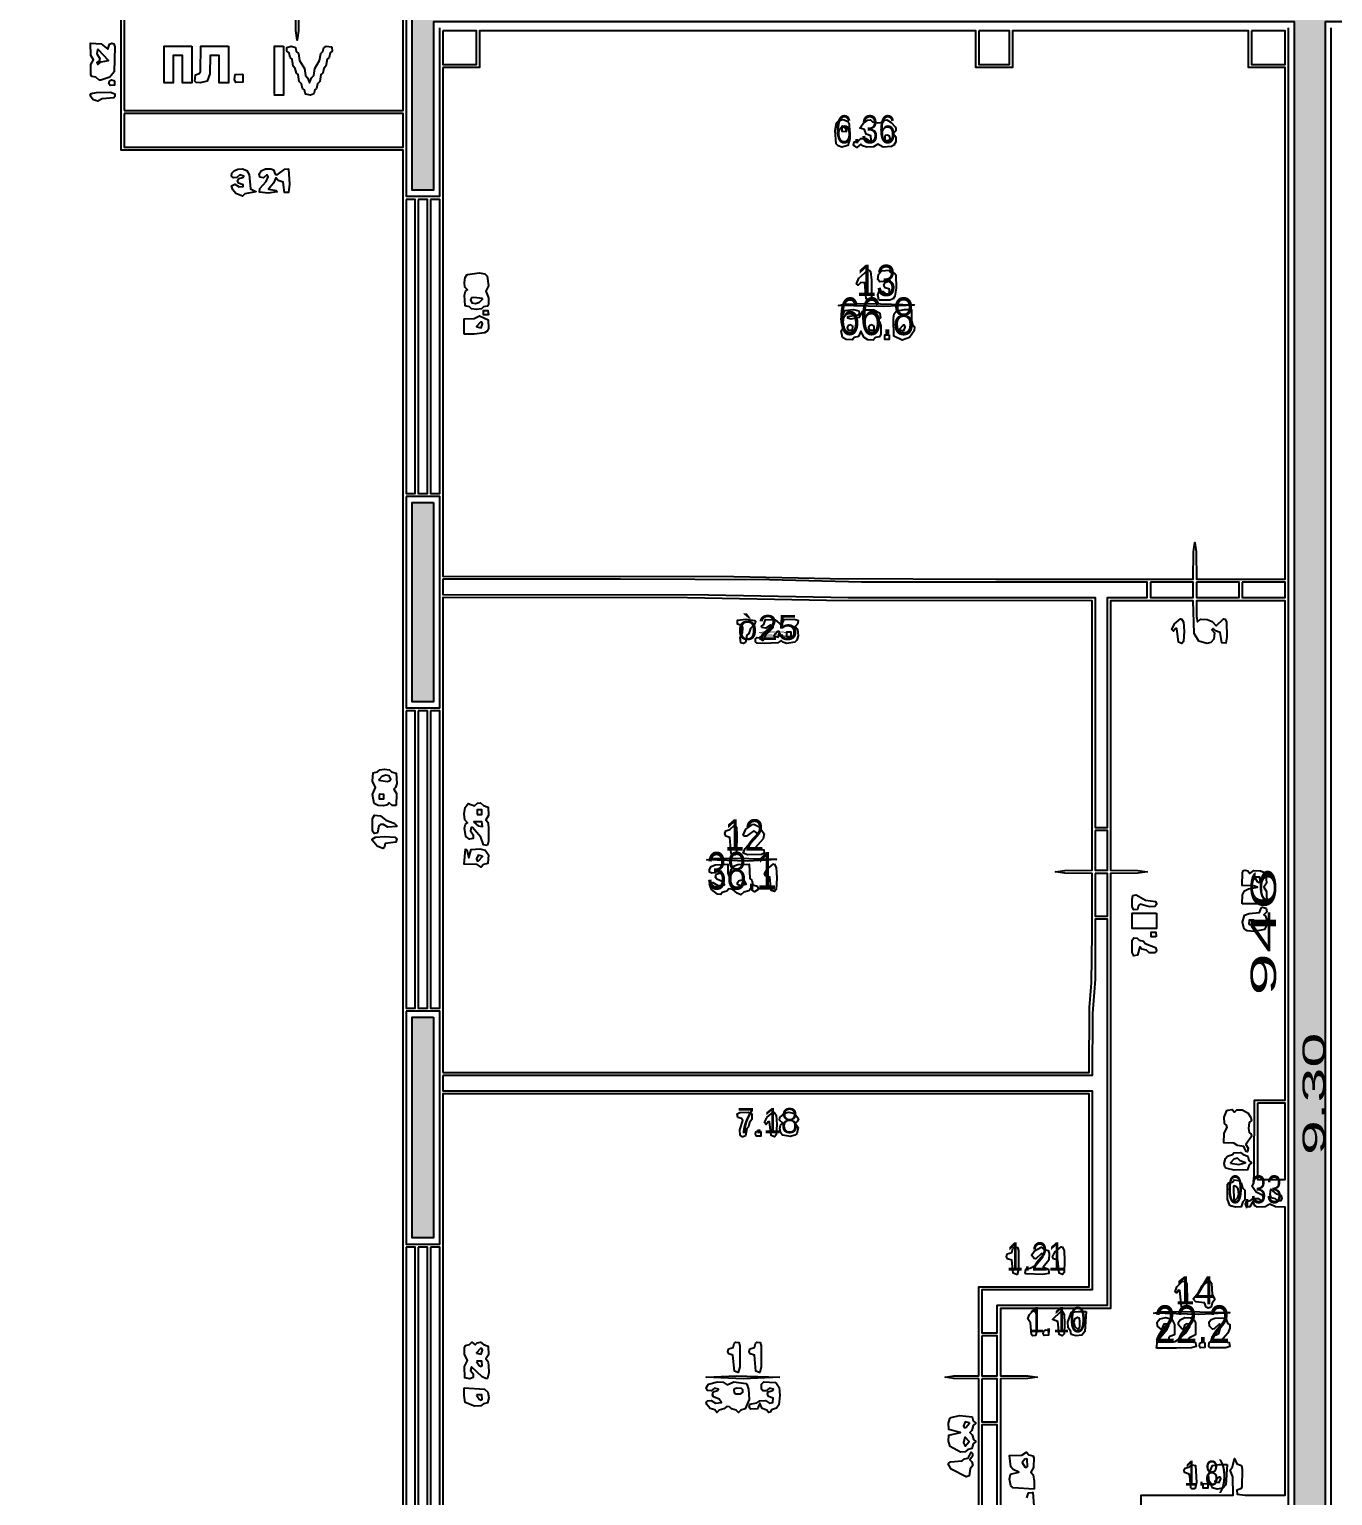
# Model space of a CAD drawing. Header units: millimetres. Extents: x 0 to 150324, y -100295 to 111760.
# Drawn here: x 21607 to 36017, y 60345 to 76556 of the extents above; entities that cross this region are included whole.
import ezdxf
from ezdxf.enums import TextEntityAlignment as Align

# ---------------------------------------------------------------- set-up
doc = ezdxf.new("R2010")
doc.units = ezdxf.units.MM
for name, color, linetype in [('A-PLAN-GRAPHICS', 7, 'Continuous'), ('A-RASTER-UNDERLAY', 8, 'Continuous'), ('A-TEXT-OCR', 3, 'Continuous'), ('A-WALLS-FILL', 9, 'Continuous'), ('A-WALLS-OUTLINE', 8, 'Continuous')]:
    doc.layers.add(name, color=color, linetype=linetype)
picture_1 = doc.add_image_def('image1.png', size_in_pixel=(2463, 3095))

msp = doc.modelspace()

# ---------------------------------------------------------------- hatches: boundary and pattern name
at = {"layer": 'A-WALLS-FILL'}
h = msp.add_hatch(color=9, dxfattribs=at)
h.paths.add_polyline_path([(50190, 13445), (50190, 13073), (49953, 13073), (49953, 13445), (50072, 13445)])
h.paths.add_polyline_path([(25840, 21302), (25840, 18220), (25603, 18220), (25603, 21302), (25722, 21302)])
h.paths.add_polyline_path([(64042, 21844), (64042, 18288), (63839, 18288), (63839, 21844), (63940, 21844)])
h.paths.add_polyline_path([(35391, 21370), (31801, 21370), (31801, 21878), (31936, 21878), (31936, 21505), (35221, 21505), (35221, 21810), (35391, 21810), (35391, 21590)])
h.paths.add_polyline_path([(57810, 21370), (54153, 21370), (54153, 21912), (54390, 21912), (54390, 21505), (57641, 21505), (57641, 21912), (57810, 21912), (57810, 21641)])
h.paths.add_polyline_path([(25840, 24181), (25840, 22487), (25603, 22487), (25603, 24181), (25722, 24181)])
h.paths.add_polyline_path([(64042, 24181), (64042, 22792), (63839, 22792), (63839, 24181), (63940, 24181)])
h.paths.add_polyline_path([(63771, 26077), (63771, 24350), (57810, 24350), (57810, 23165), (57676, 23168), (57569, 23196), (57269, 23199), (57269, 27805), (54390, 27805), (54390, 23199), (54153, 23199), (54153, 28042), (57269, 28042), (57269, 30717), (57506, 30717), (57506, 24486), (57878, 24486), (57878, 24587), (63534, 24587), (63534, 26077), (63652, 26077)])
h.paths.add_polyline_path([(25840, 26619), (26077, 26619), (26077, 24587), (31936, 24587), (31936, 23300), (31801, 23300), (31801, 24350), (25840, 24350), (25840, 25485)])
h.paths.add_polyline_path([(35323, 27838), (35323, 23300), (35086, 23300), (35086, 27601), (32241, 27601), (32241, 23300), (32139, 23300), (32139, 27838), (33731, 27838)])
h.paths.add_polyline_path([(41656, 24892), (41656, 25739), (41980, 25733), (42032, 25720), (42048, 25694), (42062, 24892), (41859, 24892)])
h.paths.add_polyline_path([(48091, 25739), (48091, 24892), (47650, 24892), (47650, 25739), (47871, 25739)])
h.paths.add_polyline_path([(36949, 25502), (36949, 25129), (35865, 25129), (35865, 25502), (36407, 25502)])
h.paths.add_polyline_path([(52900, 25129), (52900, 25502), (53786, 25499), (53959, 25477), (53980, 25403), (53983, 25129), (53442, 25129)])
h.paths.add_polyline_path([(26077, 34375), (26077, 29498), (25840, 29498), (25840, 34375), (25959, 34375)])
h.paths.add_polyline_path([(63771, 31056), (63771, 29769), (63534, 29769), (63534, 31056), (63652, 31056)])
h.paths.add_polyline_path([(32106, 30954), (32106, 30615), (26247, 30615), (26247, 30954), (29176, 30954)])
h.paths.add_polyline_path([(37050, 30954), (37050, 30615), (35797, 30615), (35797, 30954), (36424, 30954)])
h.paths.add_polyline_path([(53746, 31056), (53746, 30683), (52561, 30683), (52561, 31056), (53154, 31056)])
h.paths.add_polyline_path([(26077, 37490), (26077, 35560), (25840, 35560), (25840, 37490), (25959, 37490)])
h.paths.add_polyline_path([(63771, 37626), (63771, 36034), (63534, 36034), (63534, 37626), (63652, 37626)])
h.paths.add_polyline_path([(37016, 37050), (37016, 36678), (35865, 36678), (35865, 37050), (36441, 37050)])
h.paths.add_polyline_path([(53746, 37050), (53746, 36678), (52561, 36678), (52561, 37050), (53154, 37050)])
h.paths.add_polyline_path([(26077, 43451), (26077, 42469), (25840, 42469), (25840, 43451), (25959, 43451)])
h.paths.add_polyline_path([(63771, 43857), (63771, 42604), (63534, 42604), (63534, 43857), (63652, 43857)])
h.paths.add_polyline_path([(37016, 43011), (37016, 42672), (35865, 42672), (35865, 43011), (36441, 43011)])
h.paths.add_polyline_path([(53746, 43011), (53746, 42672), (52595, 42672), (52595, 43011), (53171, 43011)])
h.paths.add_polyline_path([(26077, 49750), (26077, 48429), (25840, 48429), (25840, 49750), (25959, 49750)])
h.paths.add_polyline_path([(37016, 49005), (37016, 48633), (35865, 48633), (35865, 49005), (36441, 49005)])
h.paths.add_polyline_path([(53746, 49005), (53746, 48633), (52595, 48633), (52595, 49005), (53171, 49005)])
h.paths.add_polyline_path([(63771, 51376), (63771, 48836), (63534, 48836), (63534, 51376), (63652, 51376)])
h.paths.add_polyline_path([(32410, 49141), (32410, 48937), (26247, 48937), (26247, 49141), (29329, 49141)])
h.paths.add_polyline_path([(26077, 52697), (26077, 51681), (25840, 51681), (25840, 52697), (25959, 52697)])
h.paths.add_polyline_path([(63534, 52764), (63537, 54342), (63545, 54655), (63566, 54816), (63568, 55169), (64956, 55169), (64956, 54932), (63771, 54932), (63771, 52764), (63652, 52764)])
h.paths.add_polyline_path([(41995, 54559), (41995, 53713), (41656, 53713), (41656, 54559), (41825, 54559)])
h.paths.add_polyline_path([(48023, 54559), (48023, 53713), (47650, 53713), (47650, 54559), (47837, 54559)])
h.paths.add_polyline_path([(37016, 54221), (35865, 54221), (35873, 54530), (35889, 54569), (35936, 54583), (37016, 54593), (37016, 54407)])
h.paths.add_polyline_path([(53746, 54593), (53746, 54221), (52595, 54221), (52595, 54593), (53171, 54593)])
h.paths.add_polyline_path([(25265, 55169), (26077, 55169), (26077, 54627), (25840, 54627), (25840, 54932), (25265, 54932), (25265, 55050)])
h.paths.add_polyline_path([(22860, 54932), (22860, 58894), (25840, 58894), (25840, 59707), (26077, 59707), (26077, 58657), (23097, 58657), (23097, 55169), (24113, 55169), (24113, 54932), (23487, 54932)])
h.paths.add_polyline_path([(63737, 59944), (63974, 59944), (63974, 58860), (66988, 58860), (66988, 54932), (66142, 54932), (66142, 55135), (66751, 55135), (66751, 58623), (63737, 58623), (63737, 59284)])
h.paths.add_polyline_path([(29159, 55440), (29159, 55338), (26247, 55338), (26247, 55440), (27703, 55440)])
h.paths.add_polyline_path([(35425, 55440), (35425, 55338), (29701, 55338), (29701, 55440), (32563, 55440)])
h.paths.add_polyline_path([(35933, 56422), (35933, 55338), (35594, 55338), (35594, 56422), (35763, 56422)])
h.paths.add_polyline_path([(35933, 57878), (35594, 57878), (35594, 76640), (26077, 76640), (26077, 74778), (25840, 74778), (25840, 76945), (25129, 76945), (25129, 77182), (26247, 77182), (26247, 76877), (35729, 76877), (35729, 76979), (35933, 76979), (35933, 76877), (40505, 76877), (40505, 76640), (35933, 76640), (35933, 67259)])
h.paths.add_polyline_path([(68512, 66853), (68851, 66853), (68851, 58454), (71696, 58454), (71696, 58318), (68851, 58318), (68851, 57980), (68758, 57988), (68749, 58081), (68512, 58081), (68512, 62467)])
h.paths.add_polyline_path([(54356, 58014), (54119, 58014), (54116, 58583), (54107, 58646), (54076, 58666), (54063, 58902), (54051, 76606), (50758, 76608), (48903, 76638), (45381, 76640), (45381, 76877), (49014, 76875), (51084, 76845), (54966, 76843), (54966, 76606), (54356, 76606), (54356, 64855), (54153, 64855), (54153, 64381), (54356, 64381), (54356, 58454), (54830, 58454), (54830, 58318), (54356, 58318), (54356, 58166)])
h.paths.add_polyline_path([(60079, 58454), (60079, 58318), (56015, 58318), (56015, 58454), (58047, 58454)])
h.paths.add_polyline_path([(63771, 58454), (63771, 58318), (60655, 58318), (60655, 58454), (62213, 58454)])
h.paths.add_polyline_path([(32512, 58488), (32512, 58386), (26247, 58386), (26247, 58488), (29379, 58488)])
h.paths.add_polyline_path([(35425, 58488), (35425, 58386), (33562, 58386), (33562, 58488), (34493, 58488)])
h.paths.add_polyline_path([(26077, 65634), (26077, 63195), (25840, 63195), (25840, 65634), (25959, 65634)])
h.paths.add_polyline_path([(63974, 64855), (63974, 63432), (63737, 63432), (63737, 64855), (63856, 64855)])
h.paths.add_polyline_path([(45381, 65871), (45381, 65634), (42672, 65634), (42672, 65871), (44027, 65871)])
h.paths.add_polyline_path([(63974, 66480), (63974, 65938), (63737, 65938), (63737, 66480), (63856, 66480)])
h.paths.add_polyline_path([(71188, 76437), (71188, 66074), (71086, 66074), (71086, 76437), (71137, 76437)])
h.paths.add_polyline_path([(26077, 71323), (26077, 69122), (25840, 69122), (25840, 71323), (25959, 71323)])
h.paths.add_polyline_path([(63974, 71730), (63974, 69935), (63737, 69935), (63737, 71730), (63856, 71730)])
h.paths.add_polyline_path([(56151, 76843), (63974, 76843), (63974, 75218), (63737, 75218), (63737, 76606), (56151, 76606), (56151, 76725)])
h.paths.add_polyline_path([(42266, 76132), (42266, 76471), (42425, 76468), (42467, 76454), (42490, 76422), (42503, 76132), (42384, 76132)])
h.paths.add_polyline_path([(47549, 76471), (47549, 76132), (47312, 76132), (47312, 76471), (47430, 76471)])
h.paths.add_polyline_path([(74337, 76843), (74337, 76606), (70477, 76606), (70477, 76843), (72407, 76843)])
h.paths.add_polyline_path([(41758, 86631), (41995, 86631), (41995, 76877), (44196, 76877), (44196, 76640), (41656, 76640), (41656, 76877), (41758, 76877), (41758, 81754)])
h.paths.add_polyline_path([(22725, 79417), (22962, 79417), (22962, 77182), (23978, 77182), (23978, 76945), (22725, 76945), (22725, 78181)])
h.paths.add_polyline_path([(23470, 78334), (23470, 78097), (23131, 78097), (23131, 78334), (23300, 78334)])
h.paths.add_polyline_path([(41588, 78334), (41588, 78097), (41283, 78097), (41283, 78334), (41436, 78334)])
h.paths.add_polyline_path([(22725, 81585), (22725, 91000), (24282, 91000), (24282, 90763), (22962, 90763), (22962, 81585), (22843, 81585)])
h.paths.add_polyline_path([(51545, 84836), (51545, 81957), (51308, 81957), (51308, 84836), (51427, 84836)])
h.paths.add_polyline_path([(19643, 84159), (19643, 82431), (19507, 82431), (19507, 84159), (19575, 84159)])
h.paths.add_polyline_path([(23436, 84497), (23436, 84260), (23131, 84260), (23131, 84497), (23283, 84497)])
h.paths.add_polyline_path([(41588, 84497), (41588, 84260), (41283, 84260), (41283, 84497), (41436, 84497)])
h.paths.add_polyline_path([(51139, 84497), (51139, 84260), (50834, 84260), (50834, 84497), (50986, 84497)])
h.paths.add_polyline_path([(35120, 91000), (41995, 91000), (41995, 88629), (41758, 88629), (41758, 90763), (35120, 90763), (35120, 90881)])
h.paths.add_polyline_path([(23470, 90593), (23470, 90289), (23131, 90289), (23131, 90593), (23300, 90593)])
h.paths.add_polyline_path([(29464, 90593), (29464, 90289), (29227, 90289), (29227, 90593), (29345, 90593)])
h.paths.add_polyline_path([(35458, 90593), (35458, 90289), (35255, 90289), (35255, 90593), (35357, 90593)])
h.paths.add_polyline_path([(38473, 90593), (38473, 90289), (38235, 90289), (38235, 90593), (38354, 90593)])
h.paths.add_polyline_path([(41588, 90593), (41588, 90289), (41250, 90289), (41250, 90593), (41419, 90593)])
h.paths.add_polyline_path([(19643, 91000), (19643, 90763), (15917, 90763), (15917, 91000), (17780, 91000)])
h.paths.add_polyline_path([(29566, 91000), (29566, 90763), (26247, 90763), (26247, 91000), (27906, 91000)])
h.paths.add_polyline_path([(33155, 91000), (33155, 90763), (31530, 90763), (31530, 91000), (32343, 91000)])
h.paths.add_polyline_path([(37863, 99941), (37863, 99703), (34578, 99703), (34578, 99941), (36220, 99941)])

# ---------------------------------------------------------------- linework, layer by layer
at = {"layer": 'A-PLAN-GRAPHICS'}
for points in [[(25739, 35831), (25739, 48802), (22758, 48802), (22758, 58996), (25739, 58996), (25739, 75218), (22623, 75218), (22623, 80501)], [(25773, 76877), (25773, 74710), (26145, 74710), (26145, 76573)], [(35526, 76573), (35526, 57810), (35763, 57810), (36000, 57810), (36000, 76573)], [(33901, 58589), (33901, 60350), (34917, 60350), (34912, 60554), (34883, 60627), (34910, 60665), (34933, 60757), (34959, 60698), (35010, 60677), (35017, 60638), (35013, 60439), (35000, 60420), (34956, 60406), (34960, 60363), (35048, 60352), (35492, 60350), (35492, 63534), (35385, 63537), (35323, 63568), (35269, 63539), (35182, 63536), (35158, 63548), (35137, 63602), (35103, 63537), (35064, 63539), (35052, 63568), (35064, 63596), (35110, 63607), (35137, 63632), (35193, 63630), (35235, 63602), (35254, 63626), (35245, 63663), (35172, 63701), (35128, 63762), (35144, 63805), (35151, 63925), (35154, 64719), (35492, 64719), (35492, 70239), (34510, 70239), (34512, 70065), (34524, 70004), (34557, 70034), (34630, 70033), (34686, 70010), (34730, 69963), (34809, 70039), (34830, 70034), (34842, 70002), (34848, 69839), (34836, 69771), (34791, 69773), (34775, 69888), (34723, 69907), (34696, 69933), (34681, 69918), (34710, 69882), (34704, 69812), (34671, 69776), (34627, 69765), (34539, 69790), (34487, 69875), (34476, 70239), (33562, 70239), (33562, 67259), (33864, 67257), (33968, 67242), (33864, 67227), (33562, 67225), (33562, 62416), (32343, 62416), (32343, 61671), (32645, 61669), (32749, 61654), (32645, 61639), (32343, 61637), (32343, 60113)], [(32634, 60323), (32656, 60376), (32697, 60382), (32702, 60379), (32714, 60232)]]:
    msp.add_lwpolyline(points, dxfattribs=at)
for points in [[(22657, 75658), (25739, 75658), (25739, 76843), (24587, 76843), (24585, 76542), (24570, 76437), (24555, 76542), (24553, 76843), (22657, 76843), (22657, 76251)], [(26179, 76132), (26179, 70510), (29395, 70508), (30460, 70483), (32292, 70477), (34476, 70477), (34478, 70778), (34493, 70883), (34508, 70778), (34510, 70477), (35492, 70477), (35492, 76132), (35086, 76132), (35086, 76539), (32478, 76539), (32478, 76132), (32072, 76132), (32072, 76539), (26585, 76539), (26585, 76132), (26382, 76132)], [(26179, 76539), (26179, 76166), (26551, 76166), (26551, 76539), (26365, 76539)], [(32106, 76539), (32106, 76166), (32444, 76166), (32444, 76539), (32275, 76539)], [(35120, 76539), (35120, 76166), (35492, 76166), (35492, 76539), (35306, 76539)], [(22379, 75995), (22342, 76026), (22298, 76035), (22288, 76054), (22288, 76167), (22318, 76217), (22288, 76267), (22284, 76403), (22403, 76395), (22474, 76335), (22493, 76391), (22521, 76403), (22543, 76397), (22552, 76363), (22545, 76084), (22499, 76026), (22397, 75995)], [(23402, 76369), (23402, 75963), (23300, 75963), (23300, 76268), (23199, 76268), (23199, 75963), (23097, 75963), (23097, 76369), (23249, 76369)], [(23808, 76369), (23808, 75963), (23707, 75963), (23707, 76268), (23605, 76268), (23602, 76064), (23574, 75982), (23496, 75963), (23451, 75967), (23438, 75982), (23443, 76054), (23485, 76067), (23498, 76088), (23503, 76369), (23656, 76369)], [(24418, 76369), (24418, 75827), (24316, 75827), (24316, 76369), (24367, 76369)], [(24953, 76359), (24956, 76315), (24933, 76295), (24921, 76244), (24899, 76224), (24887, 76147), (24863, 76122), (24851, 76071), (24831, 76055), (24819, 75978), (24795, 75953), (24783, 75902), (24762, 75885), (24753, 75842), (24717, 75828), (24661, 75838), (24650, 75885), (24628, 75902), (24616, 75953), (24592, 75978), (24580, 76055), (24560, 76071), (24548, 76122), (24524, 76147), (24513, 76224), (24491, 76244), (24479, 76295), (24455, 76315), (24455, 76354), (24503, 76369), (24550, 76354), (24558, 76312), (24582, 76287), (24594, 76210), (24648, 76122), (24660, 76046), (24684, 76021), (24706, 75963), (24728, 76021), (24752, 76046), (24763, 76122), (24817, 76210), (24829, 76287), (24853, 76312), (24862, 76354), (24888, 76368), (24949, 76362)], [(22362, 76333), (22354, 76286), (22386, 76234), (22379, 76207), (22353, 76188), (22366, 76166), (22401, 76195), (22484, 76210), (22369, 76332)], [(23969, 76056), (23969, 75971), (23889, 75968), (23876, 76001), (23884, 76056), (23964, 76060)], [(22547, 75988), (22547, 75938), (22500, 75934), (22488, 75956), (22493, 75985), (22515, 75996), (22543, 75991)], [(22280, 75828), (22290, 75845), (22349, 75859), (22504, 75860), (22553, 75843), (22553, 75813), (22540, 75800), (22411, 75789), (22365, 75761), (22314, 75777), (22284, 75816)], [(22657, 75624), (22657, 75252), (25739, 75252), (25739, 75624), (24198, 75624)], [(30616, 75555), (30655, 75535), (30671, 75506), (30680, 75344), (30655, 75272), (30589, 75253), (30549, 75266), (30528, 75290), (30515, 75436), (30533, 75523), (30553, 75545), (30599, 75557)], [(31186, 75464), (31189, 75434), (31157, 75404), (31188, 75368), (31186, 75312), (31167, 75276), (31141, 75262), (31048, 75254), (30988, 75286), (30940, 75257), (30867, 75253), (30818, 75266), (30802, 75286), (30758, 75251), (30719, 75275), (30726, 75311), (30775, 75324), (30802, 75350), (30858, 75348), (30895, 75321), (30914, 75329), (30912, 75379), (30861, 75396), (30840, 75450), (30788, 75462), (30826, 75515), (30878, 75551), (30908, 75556), (30928, 75532), (30988, 75523), (31043, 75530), (31061, 75553), (31087, 75555), (31137, 75527), (31180, 75476)], [(30590, 75485), (30590, 75430), (30643, 75427), (30635, 75461), (30594, 75487)], [(31064, 75379), (31064, 75328), (31111, 75325), (31123, 75347), (31118, 75375), (31096, 75387), (31068, 75382)], [(24112, 74758), (23991, 74737), (23964, 74711), (23892, 74741), (23857, 74782), (23844, 74827), (23881, 74845), (23928, 74813), (23971, 74818), (23971, 74838), (23918, 74854), (23910, 74886), (23922, 74908), (23968, 74918), (23977, 74933), (23933, 74946), (23900, 74918), (23865, 74914), (23844, 74931), (23847, 74964), (23871, 74993), (23911, 75011), (23965, 75014), (24013, 74996), (24038, 74951), (24051, 74794), (24113, 74761)], [(24474, 75008), (24485, 74845), (24473, 74750), (24428, 74751), (24412, 74867), (24357, 74886), (24333, 74913), (24306, 74854), (24251, 74790), (24335, 74773), (24349, 74758), (24249, 74744), (24153, 74755), (24157, 74796), (24224, 74874), (24249, 74924), (24232, 74947), (24196, 74915), (24155, 74923), (24150, 74958), (24171, 74990), (24220, 75013), (24276, 75013), (24305, 75002), (24324, 74956), (24346, 74947), (24433, 75008), (24469, 75012)], [(25773, 74676), (25773, 71425), (25874, 71425), (25874, 74676), (25823, 74676)], [(25908, 74676), (25908, 71425), (26010, 71425), (26010, 74676), (25959, 74676)], [(26043, 74676), (26043, 71425), (26145, 71425), (26145, 74676), (26094, 74676)], [(26452, 73847), (26582, 73862), (26642, 73851), (26670, 73828), (26685, 73720), (26653, 73660), (26685, 73589), (26685, 73519), (26673, 73495), (26629, 73486), (26606, 73464), (26551, 73457), (26497, 73464), (26474, 73486), (26425, 73499), (26418, 73615), (26430, 73660), (26450, 73677), (26424, 73705), (26417, 73757), (26426, 73813), (26445, 73843)], [(30891, 73898), (30909, 73879), (30920, 73781), (30917, 73600), (30895, 73559), (30858, 73575), (30844, 73752), (30799, 73758), (30771, 73728), (30751, 73741), (30780, 73805), (30877, 73894)], [(30999, 73565), (30988, 73620), (31003, 73656), (31042, 73657), (31079, 73627), (31118, 73638), (31118, 73682), (31068, 73699), (31056, 73728), (31068, 73756), (31123, 73779), (31079, 73795), (31046, 73767), (31011, 73764), (30990, 73790), (30995, 73847), (31034, 73887), (31115, 73892), (31130, 73870), (31173, 73861), (31186, 73843), (31191, 73693), (31178, 73607), (31157, 73576), (31120, 73562), (31006, 73562)], [(26617, 73580), (26523, 73591), (26496, 73586), (26484, 73566), (26501, 73531), (26540, 73524), (26583, 73539), (26616, 73574)], [(26678, 73398), (26628, 73398), (26628, 73448), (26678, 73448), (26682, 73401)], [(31394, 73508), (31049, 73491), (30552, 73504), (30619, 73518), (30893, 73524), (31390, 73511)], [(31012, 73414), (31018, 73367), (30988, 73338), (31008, 73321), (31020, 73276), (31020, 73186), (31008, 73156), (30964, 73147), (30935, 73120), (30879, 73124), (30839, 73147), (30802, 73220), (30776, 73160), (30727, 73147), (30707, 73123), (30638, 73125), (30599, 73148), (30583, 73223), (30615, 73271), (30590, 73296), (30582, 73354), (30624, 73448), (30720, 73457), (30780, 73443), (30784, 73415), (30772, 73395), (30653, 73377), (30653, 73365), (30693, 73356), (30784, 73372), (30823, 73440), (30851, 73453), (30944, 73454), (31006, 73423)], [(31361, 73457), (31362, 73333), (31372, 73292), (31394, 73268), (31389, 73222), (31339, 73148), (31258, 73118), (31166, 73163), (31160, 73358), (31170, 73409), (31192, 73439), (31283, 73457)], [(26416, 73186), (26416, 73355), (26524, 73358), (26585, 73389), (26680, 73343), (26683, 73249), (26668, 73218), (26640, 73199), (26527, 73186)], [(26553, 73266), (26603, 73257), (26619, 73298), (26611, 73317), (26595, 73319), (26553, 73271)], [(30658, 73228), (30709, 73228), (30712, 73275), (30690, 73287), (30662, 73282), (30650, 73260), (30655, 73232)], [(30895, 73228), (30946, 73228), (30949, 73275), (30927, 73287), (30899, 73282), (30887, 73260), (30892, 73232)], [(31227, 73232), (31276, 73223), (31292, 73264), (31285, 73284), (31269, 73285), (31226, 73238)], [(31115, 73177), (31115, 73127), (31064, 73127), (31064, 73177), (31111, 73180)], [(25773, 71391), (25773, 69054), (26145, 69054), (26145, 71391), (25959, 71391)], [(26179, 70477), (26179, 70307), (29118, 70304), (30662, 70275), (33393, 70273), (33393, 67733), (33528, 67733), (33528, 70273), (33968, 70273), (33968, 70443), (30807, 70445), (29790, 70470), (28143, 70477)], [(34002, 70443), (34002, 70273), (34476, 70273), (34476, 70443), (34239, 70443)], [(34510, 70443), (34510, 70273), (34984, 70273), (34984, 70443), (34747, 70443)], [(35018, 70443), (35018, 70273), (35492, 70273), (35492, 70443), (35255, 70443)], [(26179, 65024), (33325, 65024), (33328, 65741), (33352, 66013), (33359, 66565), (33359, 67225), (33057, 67227), (32952, 67242), (33057, 67257), (33359, 67259), (33359, 70239), (30420, 70242), (28884, 70272), (26179, 70273), (26179, 67649)], [(29634, 70013), (29630, 69980), (29579, 69931), (29561, 69876), (29539, 69857), (29525, 69776), (29505, 69766), (29475, 69772), (29465, 69832), (29493, 69882), (29497, 69938), (29487, 69962), (29436, 69981), (29435, 70023), (29532, 70036), (29624, 70021)], [(30106, 70018), (30101, 69978), (30074, 69952), (30100, 69924), (30106, 69852), (30091, 69801), (30072, 69781), (29982, 69766), (29938, 69779), (29921, 69799), (29884, 69773), (29734, 69765), (29654, 69771), (29635, 69784), (29636, 69816), (29655, 69832), (29687, 69830), (29708, 69802), (29726, 69803), (29750, 69862), (29831, 69943), (29831, 69962), (29803, 69969), (29750, 69937), (29705, 69944), (29703, 69959), (29728, 69975), (29747, 70030), (29853, 70028), (29925, 69969), (29953, 70030), (30059, 70036), (30103, 70023)], [(34347, 70038), (34369, 70002), (34375, 69901), (34369, 69787), (34349, 69766), (34313, 69780), (34295, 69930), (34280, 69931), (34259, 69901), (34239, 69922), (34269, 69982), (34335, 70037)], [(29838, 69846), (29888, 69836), (29904, 69877), (29896, 69897), (29880, 69898), (29838, 69851)], [(29980, 69842), (30031, 69842), (30031, 69892), (29980, 69892), (29977, 69845)], [(25773, 69020), (25773, 65735), (25874, 65735), (25874, 69020), (25823, 69020)], [(25908, 69020), (25908, 65735), (26010, 65735), (26010, 69020), (25959, 69020)], [(26043, 69020), (26043, 65735), (26145, 65735), (26145, 69020), (26094, 69020)], [(25658, 67975), (25617, 67974), (25586, 68004), (25569, 67984), (25524, 67972), (25464, 67976), (25421, 67996), (25401, 68097), (25434, 68174), (25402, 68244), (25410, 68335), (25458, 68348), (25481, 68370), (25535, 68377), (25590, 68370), (25613, 68348), (25662, 68334), (25669, 68219), (25657, 68174), (25637, 68157), (25667, 68106), (25662, 67979)], [(25470, 68254), (25564, 68242), (25590, 68248), (25603, 68267), (25586, 68303), (25547, 68310), (25504, 68295), (25471, 68259)], [(25476, 68097), (25476, 68047), (25527, 68047), (25527, 68097), (25480, 68100)], [(26668, 67532), (26627, 67540), (26598, 67624), (26507, 67730), (26491, 67730), (26484, 67694), (26514, 67652), (26513, 67612), (26472, 67601), (26432, 67633), (26417, 67723), (26429, 67768), (26450, 67784), (26422, 67816), (26416, 67882), (26427, 67953), (26460, 67998), (26529, 67971), (26561, 67999), (26596, 68003), (26629, 67975), (26681, 67958), (26683, 67863), (26653, 67818), (26677, 67791), (26685, 67734), (26685, 67581), (26674, 67536)], [(26560, 67877), (26611, 67877), (26611, 67928), (26560, 67928), (26557, 67881)], [(25671, 67743), (25572, 67735), (25522, 67764), (25488, 67766), (25472, 67751), (25457, 67672), (25419, 67667), (25403, 67692), (25401, 67833), (25424, 67868), (25488, 67859), (25547, 67811), (25640, 67781), (25669, 67750)], [(26520, 67789), (26571, 67749), (26616, 67743), (26609, 67794), (26523, 67793)], [(29405, 67429), (29368, 67445), (29353, 67622), (29307, 67637), (29295, 67666), (29306, 67694), (29353, 67709), (29409, 67763), (29425, 67737), (29430, 67645), (29427, 67470), (29412, 67431)], [(29616, 67767), (29678, 67739), (29733, 67662), (29720, 67608), (29633, 67506), (29728, 67486), (29733, 67447), (29704, 67432), (29548, 67430), (29499, 67449), (29523, 67499), (29658, 67651), (29651, 67671), (29617, 67696), (29538, 67635), (29510, 67635), (29499, 67648), (29528, 67713), (29603, 67765)], [(25398, 67604), (25435, 67626), (25535, 67632), (25650, 67626), (25670, 67606), (25658, 67570), (25543, 67554), (25530, 67508), (25515, 67499), (25452, 67525), (25399, 67593)], [(33393, 67699), (33393, 67259), (33528, 67259), (33528, 67699), (33460, 67699)], [(26430, 67495), (26445, 67481), (26467, 67395), (26494, 67489), (26587, 67495), (26646, 67481), (26683, 67430), (26677, 67334), (26629, 67322), (26602, 67293), (26560, 67322), (26416, 67327), (26428, 67492)], [(26618, 67416), (26568, 67425), (26552, 67384), (26560, 67365), (26575, 67364), (26618, 67411)], [(29870, 67378), (29552, 67361), (29096, 67375), (29157, 67388), (29410, 67394), (29866, 67381)], [(29666, 67045), (29626, 67022), (29581, 67055), (29561, 67031), (29507, 67017), (29475, 66988), (29432, 67004), (29384, 67047), (29342, 67055), (29319, 67027), (29267, 67015), (29254, 66992), (29214, 66995), (29151, 67046), (29128, 67106), (29165, 67124), (29221, 67092), (29294, 67098), (29267, 67136), (29207, 67161), (29194, 67180), (29202, 67217), (29251, 67230), (29260, 67245), (29216, 67258), (29183, 67230), (29154, 67226), (29129, 67239), (29127, 67266), (29147, 67299), (29189, 67320), (29329, 67327), (29330, 67228), (29345, 67191), (29367, 67269), (29392, 67305), (29441, 67324), (29566, 67327), (29575, 67167), (29594, 67148), (29608, 67098), (29655, 67084), (29667, 67056)], [(29843, 67329), (29865, 67288), (29870, 67175), (29865, 67045), (29845, 67023), (29809, 67037), (29793, 67183), (29747, 67196), (29736, 67219), (29763, 67270), (29831, 67328)], [(29431, 67109), (29466, 67090), (29532, 67105), (29520, 67132), (29484, 67149), (29456, 67141), (29433, 67115)], [(33393, 67225), (33393, 66751), (33528, 66751), (33528, 67225), (33460, 67225)], [(35018, 66887), (35022, 66988), (35044, 67030), (35086, 67052), (35187, 67073), (35142, 67088), (35018, 67090), (35022, 67236), (35031, 67255), (35051, 67259), (35081, 67251), (35103, 67225), (35146, 67256), (35221, 67254), (35265, 67235), (35279, 67209), (35286, 67116), (35255, 67073), (35285, 67023), (35289, 66887), (35154, 66887)], [(35155, 67179), (35183, 67136), (35204, 67125), (35217, 67132), (35213, 67183), (35158, 67183)], [(34069, 66879), (34050, 66857), (33991, 66853), (33888, 66885), (33870, 66870), (33858, 66827), (33818, 66821), (33801, 66853), (33800, 66941), (33808, 66980), (33843, 66987), (33948, 66927), (34057, 66914), (34070, 66887)], [(35039, 66607), (35019, 66685), (35042, 66761), (35093, 66781), (35207, 66791), (35227, 66841), (35243, 66851), (35281, 66840), (35288, 66801), (35255, 66768), (35276, 66752), (35288, 66707), (35284, 66650), (35265, 66606), (35151, 66582), (35071, 66591), (35039, 66607)], [(26179, 64990), (26179, 64821), (33359, 64821), (33359, 62619), (32139, 62619), (32139, 62145), (32309, 62145), (32309, 62450), (33528, 62450), (33528, 66717), (33393, 66717), (33390, 66056), (33360, 65676), (33359, 64990), (29769, 64990)], [(34070, 66785), (34070, 66616), (33799, 66616), (33799, 66785), (33934, 66785)], [(35094, 66658), (35145, 66658), (35145, 66709), (35094, 66709), (35091, 66662)], [(34068, 66365), (34047, 66347), (33989, 66348), (33958, 66374), (33907, 66386), (33884, 66413), (33860, 66322), (33818, 66313), (33801, 66351), (33802, 66487), (33818, 66512), (33857, 66509), (33877, 66485), (33924, 66475), (33944, 66451), (34058, 66407), (34070, 66371)], [(34061, 66523), (34011, 66523), (34011, 66573), (34061, 66573), (34064, 66526)], [(25773, 65701), (25773, 63127), (26145, 63127), (26145, 65701), (25959, 65701)], [(26179, 58589), (32106, 58589), (32106, 61637), (31829, 61639), (31733, 61654), (31829, 61669), (32106, 61671), (32106, 62653), (33325, 62653), (33325, 64787), (26179, 64787), (26179, 61688)], [(35187, 64685), (35187, 63839), (35492, 63839), (35492, 64685), (35340, 64685)], [(29490, 64313), (29468, 64332), (29464, 64391), (29497, 64494), (29481, 64513), (29439, 64524), (29432, 64565), (29464, 64582), (29555, 64583), (29597, 64566), (29596, 64503), (29571, 64472), (29559, 64421), (29539, 64405), (29525, 64323), (29498, 64313)], [(29842, 64586), (29864, 64550), (29870, 64448), (29865, 64334), (29845, 64313), (29809, 64328), (29791, 64478), (29776, 64479), (29755, 64448), (29735, 64469), (29765, 64529), (29830, 64584)], [(30070, 64565), (30110, 64511), (30101, 64485), (30074, 64465), (30106, 64416), (30091, 64347), (30072, 64329), (30022, 64315), (29936, 64330), (29916, 64354), (29904, 64404), (29913, 64441), (29938, 64465), (29903, 64497), (29905, 64525), (29961, 64575), (30006, 64584), (30051, 64575)], [(34858, 64608), (34905, 64614), (34933, 64584), (34959, 64612), (35016, 64612), (35078, 64576), (35114, 64525), (35119, 64494), (35093, 64469), (35086, 64403), (35093, 64360), (35116, 64341), (35118, 64315), (35057, 64226), (35084, 64187), (35075, 64145), (35059, 64150), (35036, 64207), (34965, 64216), (34923, 64242), (34815, 64245), (34818, 64353), (34849, 64414), (34842, 64442), (34820, 64461), (34817, 64531), (34848, 64602)], [(29693, 64372), (29693, 64321), (29646, 64318), (29634, 64340), (29639, 64368), (29661, 64380), (29689, 64375)], [(34825, 63982), (34816, 64019), (34831, 64074), (34856, 64099), (34909, 64115), (34926, 64137), (34997, 64140), (35028, 64115), (35080, 64098), (35092, 64051), (35120, 64025), (35095, 64003), (35075, 63949), (34929, 63942), (34836, 63966)], [(34886, 64020), (34981, 64008), (35052, 64025), (34994, 64047), (34965, 64075), (34926, 64065), (34886, 64025)], [(34880, 63552), (34853, 63623), (34854, 63787), (34867, 63803), (34910, 63812), (34928, 63837), (34975, 63828), (35005, 63800), (35021, 63748), (35045, 63724), (35045, 63615), (35023, 63592), (35006, 63540), (34944, 63535), (34887, 63548)], [(34928, 63605), (34970, 63640), (34980, 63675), (34972, 63732), (34953, 63760), (34926, 63771), (34922, 63761), (34924, 63608)], [(35331, 63731), (35323, 63675), (35333, 63642), (35381, 63630), (35409, 63603), (35446, 63607), (35458, 63629), (35450, 63660), (35400, 63679), (35335, 63735)], [(25773, 63094), (25773, 59809), (25874, 59809), (25874, 63094), (25823, 63094)], [(25908, 63094), (25908, 59809), (26010, 59809), (26010, 63094), (25959, 63094)], [(26043, 63094), (26043, 59809), (26145, 59809), (26145, 63094), (26094, 63094)], [(32521, 62789), (32484, 62804), (32469, 62949), (32423, 62964), (32411, 62986), (32419, 63017), (32470, 63034), (32481, 63077), (32500, 63092), (32533, 63087), (32543, 63056), (32544, 62846), (32528, 62791)], [(32619, 62802), (32623, 62849), (32673, 62859), (32734, 62895), (32814, 62986), (32814, 63017), (32799, 63024), (32736, 62962), (32718, 62966), (32688, 63003), (32721, 63050), (32796, 63094), (32827, 63065), (32870, 63056), (32884, 63023), (32879, 62950), (32817, 62870), (32876, 62848), (32879, 62802), (32811, 62789), (32626, 62797)], [(33027, 63096), (33048, 63055), (33054, 62941), (33049, 62812), (33029, 62789), (32992, 62804), (32977, 62949), (32930, 62963), (32920, 62986), (32946, 63037), (33015, 63095)], [(34390, 62419), (34360, 62418), (34346, 62433), (34329, 62614), (34314, 62616), (34295, 62586), (34274, 62598), (34293, 62654), (34354, 62714), (34391, 62717), (34403, 62682), (34408, 62499), (34396, 62423)], [(34659, 62720), (34676, 62694), (34686, 62568), (34713, 62512), (34684, 62474), (34674, 62428), (34639, 62417), (34617, 62428), (34599, 62478), (34505, 62489), (34474, 62520), (34534, 62592), (34573, 62666), (34653, 62721)], [(32714, 62387), (32732, 62378), (32747, 62319), (32748, 62163), (32731, 62114), (32700, 62113), (32687, 62126), (32676, 62256), (32648, 62300), (32664, 62349), (32702, 62383)], [(33026, 62384), (33048, 62349), (33054, 62247), (33049, 62133), (33028, 62112), (32992, 62126), (32977, 62272), (32921, 62292), (33014, 62383)], [(33291, 62382), (33278, 62159), (33245, 62121), (33182, 62111), (33125, 62126), (33117, 62169), (33093, 62199), (33089, 62268), (33130, 62373), (33206, 62382)], [(33208, 62182), (33222, 62211), (33222, 62276), (33217, 62302), (33197, 62314), (33163, 62298), (33155, 62260), (33167, 62217), (33202, 62183)], [(34883, 62365), (34537, 62349), (34041, 62362), (34107, 62376), (34382, 62382), (34878, 62369)], [(34070, 61976), (34081, 62058), (34188, 62185), (34204, 62226), (34186, 62246), (34150, 62242), (34124, 62181), (34082, 62219), (34075, 62264), (34108, 62300), (34171, 62315), (34239, 62297), (34270, 62237), (34267, 62125), (34218, 62106), (34207, 62090), (34208, 62061), (34224, 62044), (34274, 62051), (34318, 62077), (34389, 62143), (34439, 62214), (34433, 62241), (34396, 62246), (34378, 62230), (34369, 62183), (34348, 62188), (34312, 62234), (34312, 62264), (34330, 62290), (34384, 62313), (34447, 62310), (34487, 62286), (34502, 62256), (34502, 62122), (34436, 62090), (34409, 62053), (34500, 62037), (34507, 61994), (34458, 61979), (34290, 61976)], [(34835, 62309), (34856, 62253), (34881, 62237), (34881, 62196), (34858, 62143), (34781, 62054), (34872, 62037), (34881, 61995), (34837, 61978), (34665, 61981), (34648, 61995), (34651, 62034), (34674, 62054), (34690, 62105), (34759, 62139), (34781, 62218), (34765, 62244), (34708, 62191), (34689, 62187), (34657, 62219), (34650, 62267), (34672, 62292), (34713, 62308), (34827, 62311)], [(32139, 62111), (32139, 61671), (32309, 61671), (32309, 62111), (32224, 62111)], [(32876, 62171), (32876, 62120), (32829, 62117), (32817, 62139), (32822, 62167), (32844, 62179), (32872, 62174)], [(26661, 61637), (26615, 61658), (26495, 61770), (26485, 61728), (26514, 61691), (26514, 61652), (26478, 61638), (26423, 61649), (26419, 61772), (26450, 61841), (26418, 61911), (26418, 61981), (26430, 62006), (26474, 62016), (26498, 62042), (26535, 62011), (26557, 62035), (26596, 62043), (26629, 62015), (26681, 61997), (26683, 61903), (26653, 61857), (26676, 61833), (26685, 61788), (26686, 61704), (26671, 61644)], [(26553, 61921), (26603, 61911), (26619, 61953), (26611, 61972), (26595, 61973), (26553, 61926)], [(29439, 61706), (29402, 61722), (29387, 61899), (29341, 61914), (29329, 61936), (29337, 61968), (29388, 61984), (29399, 62027), (29418, 62042), (29451, 62037), (29461, 62002), (29463, 61768), (29446, 61708)], [(29676, 61706), (29639, 61722), (29624, 61899), (29578, 61914), (29566, 61936), (29574, 61968), (29625, 61984), (29636, 62027), (29655, 62042), (29688, 62037), (29698, 62002), (29700, 61768), (29683, 61708)], [(34603, 62035), (34603, 61984), (34556, 61981), (34544, 62003), (34549, 62032), (34571, 62043), (34600, 62038)], [(26553, 61828), (26580, 61785), (26601, 61774), (26615, 61781), (26611, 61832), (26555, 61832)], [(29904, 61654), (29498, 61637), (29091, 61654), (29423, 61671), (29900, 61657)], [(29541, 61579), (29560, 61521), (29564, 61407), (29520, 61304), (29473, 61292), (29447, 61265), (29421, 61292), (29372, 61304), (29349, 61329), (29318, 61332), (29285, 61304), (29233, 61292), (29210, 61265), (29185, 61294), (29135, 61308), (29096, 61353), (29092, 61378), (29105, 61395), (29145, 61397), (29194, 61367), (29261, 61376), (29233, 61413), (29173, 61438), (29160, 61457), (29168, 61493), (29217, 61507), (29225, 61524), (29182, 61535), (29145, 61505), (29106, 61507), (29092, 61537), (29116, 61579), (29215, 61603), (29279, 61599), (29323, 61570), (29396, 61602), (29530, 61587)], [(29868, 61586), (29897, 61540), (29904, 61451), (29893, 61351), (29869, 61311), (29814, 61295), (29798, 61270), (29780, 61266), (29762, 61292), (29710, 61307), (29684, 61366), (29657, 61306), (29581, 61303), (29566, 61325), (29572, 61356), (29652, 61371), (29682, 61395), (29748, 61397), (29792, 61367), (29828, 61375), (29831, 61422), (29781, 61440), (29769, 61468), (29777, 61493), (29827, 61507), (29835, 61524), (29792, 61535), (29755, 61505), (29716, 61505), (29703, 61524), (29702, 61577), (29729, 61602), (29852, 61595)], [(32139, 61637), (32139, 61163), (32309, 61163), (32309, 61637), (32224, 61637)], [(26416, 61536), (26640, 61523), (26677, 61489), (26687, 61427), (26673, 61370), (26629, 61361), (26599, 61338), (26530, 61333), (26425, 61375), (26416, 61451)], [(26553, 61455), (26580, 61413), (26601, 61401), (26615, 61409), (26611, 61460), (26555, 61460)], [(29398, 61516), (29400, 61483), (29419, 61470), (29475, 61470), (29496, 61488), (29496, 61516), (29482, 61531), (29427, 61535), (29400, 61521)], [(26179, 58318), (29362, 58318), (29362, 56625), (29498, 56625), (29498, 58318), (32580, 58318), (32580, 58555), (32309, 58555), (32309, 61129), (32139, 61129), (32139, 58555), (26179, 58555), (26179, 58437)], [(31798, 61210), (31891, 61230), (32032, 61218), (32044, 61173), (32072, 61146), (32044, 61120), (32029, 61066), (32004, 61045), (32032, 61019), (32047, 60965), (32072, 60943), (32044, 60917), (32029, 60867), (31980, 60853), (31955, 60830), (31903, 60825), (31788, 60889), (31768, 60949), (31772, 61014), (31902, 61045), (31772, 61075), (31768, 61147), (31786, 61199)], [(32002, 61151), (31953, 61160), (31937, 61119), (31944, 61099), (31960, 61098), (32003, 61145)], [(31949, 60991), (31937, 60928), (31955, 60894), (32000, 60943), (31955, 60993)], [(31768, 60702), (31793, 60720), (31920, 60730), (31946, 60752), (31987, 60760), (32021, 60825), (32036, 60811), (32036, 60781), (32004, 60740), (32029, 60718), (32037, 60678), (32009, 60640), (31997, 60564), (31965, 60554), (31801, 60638), (31767, 60696)], [(32715, 60418), (32486, 60431), (32459, 60454), (32444, 60527), (32457, 60582), (32546, 60604), (32484, 60633), (32458, 60664), (32444, 60791), (32580, 60794), (32631, 60825), (32657, 60797), (32702, 60786), (32712, 60767), (32711, 60655), (32681, 60604), (32707, 60574), (32715, 60501)], [(32634, 60754), (32614, 60749), (32585, 60711), (32614, 60663), (32629, 60657), (32643, 60669), (32639, 60750)], [(34492, 60420), (34461, 60420), (34448, 60433), (34439, 60564), (34429, 60583), (34380, 60600), (34375, 60628), (34387, 60650), (34432, 60660), (34461, 60687), (34502, 60677), (34510, 60492), (34497, 60424)], [(34849, 60689), (34836, 60466), (34802, 60428), (34740, 60418), (34683, 60433), (34674, 60476), (34651, 60506), (34646, 60575), (34688, 60680), (34764, 60689)], [(34637, 60477), (34637, 60427), (34586, 60427), (34586, 60477), (34633, 60480)], [(34715, 60498), (34764, 60489), (34781, 60530), (34773, 60550), (34757, 60551), (34714, 60504)]]:
    msp.add_lwpolyline(points, close=True, dxfattribs=at)
at = {"layer": 'A-WALLS-OUTLINE', "color": 8}
for points in [[(35933, 57878), (35594, 57878), (35594, 76640), (26077, 76640), (26077, 74778), (25840, 74778), (25840, 76945), (25129, 76945), (25129, 77182), (26247, 77182), (26247, 76877), (35729, 76877), (35729, 76979), (35933, 76979), (35933, 76877), (40505, 76877), (40505, 76640), (35933, 76640), (35933, 67259)], [(26077, 71323), (26077, 69122), (25840, 69122), (25840, 71323), (25959, 71323)], [(26077, 65634), (26077, 63195), (25840, 63195), (25840, 65634), (25959, 65634)]]:
    msp.add_lwpolyline(points, close=True, dxfattribs=at)

# ---------------------------------------------------------------- texts
at = {"layer": 'A-TEXT-OCR'}
for s, height, p, p2 in [('6.36', 311.5, (30515, 75295), (31189, 75295)), ('13', 345.8, (30751, 73607), (31191, 73607)), ('66.8', 414.8, (30552, 73176), (31394, 73176)), ('ò25', 276.4, (29435, 69804), (30106, 69804)), ('12', 345.4, (29295, 67477), (29733, 67477)), ('38.1', 414.5, (29096, 67046), (29870, 67046)), ('7.18', 278.3, (29432, 64352), (30110, 64352)), ('0,33', 307.6, (34853, 63578), (35458, 63578)), ('1.21', 312.5, (32411, 62833), (33054, 62833)), ('14', 310.9, (34274, 62460), (34713, 62460)), ('1.10', 280.9, (32648, 62151), (33291, 62151)), ('22.2', 414.3, (34041, 62034), (34883, 62034)), ('1.8)', 276.4, (34375, 60457), (34849, 60457))]:
    msp.add_text(s, height=height, dxfattribs=at).set_placement(p, p2, align=Align.FIT)
for s, height, p, p2 in [('0.40', 310.9, (29988, 69836), (29988, 69898)), ('946', 280.4, (35391, 65871), (35391, 67293)), ('9.30', 249.3, (35933, 64110), (35933, 65464))]:
    msp.add_text(s, height=height, rotation=90, dxfattribs=at).set_placement(p, p2, align=Align.FIT)

# ---------------------------------------------------------------- pictures from other files: only their frames are drawn
at = {"layer": 'A-RASTER-UNDERLAY'}
image = msp.add_image(picture_1, insert=(2946, 3488), size_in_units=(83414, 104817), dxfattribs=at)
image.dxf.flags = 9

doc.saveas('drawing.dxf')
